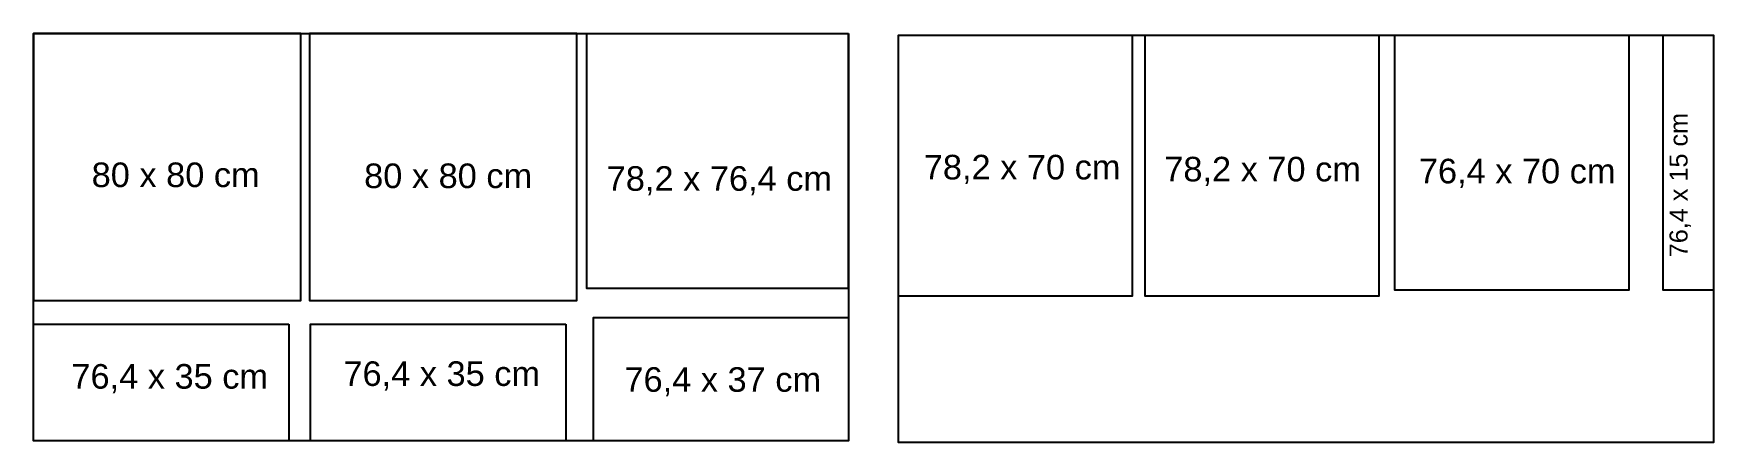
# Model space of a CAD drawing. Header units: centimetres. Extents: x 260 to 4503, y 155 to 4248.
# Drawn here: x 4000 to 4503, y 4126 to 4248 of the extents above; entities outside this region: 2.
import ezdxf

# ---------------------------------------------------------------- set-up
doc = ezdxf.new("R2010")
doc.units = ezdxf.units.CM
doc.styles.get("Standard").update_dxf_attribs({"font": 'arial.ttf'})
doc.dimstyles.new('ISO-25', dxfattribs={"dimscale": 0.1, "dimtxt": 50, "dimasz": 2.5, "dimexe": 1.25, "dimexo": 0.625, "dimtad": 1, "dimtxsty": 'Standard', "dimcen": 2.5, "dimadec": 0, "dimazin": 0, "dimtfac": 1, "dimtmove": 0, "dimatfit": 3, "dimfxl": 1, "dimarcsym": 0})

# ---------------------------------------------------------------- blocks, each defined once
blk = doc.blocks.new('*D3')
at = {"color": 0, "lineweight": -2, "transparency": 16777216}
for p, q in [((260.16, 194.76), (260.16, 201.62)), ((260.41, 201.5), (375.44, 201.5)), ((375.69, 194.76), (375.69, 201.62))]:
    blk.add_line(p, q, dxfattribs=at)
at = {"color": 0, "transparency": 16777216}
for points in [[(260.41, 201.54), (260.41, 201.46), (260.16, 201.5)], [(375.44, 201.54), (375.44, 201.46), (375.69, 201.5)]]:
    blk.add_solid(points, dxfattribs=at)
at = {"layer": 'Defpoints', "color": 0, "transparency": 16777216}
for p in [(375.69, 201.5), (260.16, 194.7), (375.69, 194.7)]:
    blk.add_point(p, dxfattribs=at)
at = {"color": 0, "transparency": 16777216, "insert": (317.92, 204.57), "char_height": 5, "attachment_point": 5}
blk.add_mtext('115,53', dxfattribs=at)

msp = doc.modelspace()

# ---------------------------------------------------------------- linework, layer by layer
for points in [[(3999.861, 4247.999), (3999.861, 4167.999), (4079.861, 4167.999), (4079.861, 4247.999)], [(4243.861, 4247.999), (4243.861, 4125.999), (3999.861, 4125.999), (3999.861, 4247.999)], [(4082.481, 4247.999), (4082.481, 4167.999), (4162.481, 4167.999), (4162.481, 4247.999)], [(4243.736, 4247.999), (4243.736, 4171.599), (4165.536, 4171.599), (4165.536, 4247.999)], [(4328.789, 4247.533), (4328.789, 4169.333), (4258.789, 4169.333), (4258.789, 4247.533)], [(4502.789, 4247.533), (4502.789, 4125.533), (4258.789, 4125.533), (4258.789, 4247.533)], [(4402.628, 4247.533), (4402.628, 4169.333), (4332.628, 4169.333), (4332.628, 4247.533)], [(4477.456, 4247.533), (4477.456, 4171.133), (4407.456, 4171.133), (4407.456, 4247.533)], [(4487.789, 4247.533), (4502.789, 4247.533), (4502.789, 4171.133), (4487.789, 4171.133)], [(4076.261, 4160.999), (4076.261, 4125.999), (3999.861, 4125.999), (3999.861, 4160.999)], [(4159.189, 4160.999), (4159.189, 4125.999), (4082.789, 4125.999), (4082.789, 4160.999)], [(4243.861, 4162.999), (4243.861, 4125.999), (4167.461, 4125.999), (4167.461, 4162.999)], [(260.155, 194.699), (375.686, 194.699), (375.686, 154.88), (260.155, 154.88)]]:
    msp.add_lwpolyline(points, close=True)

# ---------------------------------------------------------------- texts
at = {"insert": (4489.649, 4180.998), "char_height": 5.4056, "attachment_point": 1, "rotation": 90}
msp.add_mtext_dynamic_manual_height_columns('76,4 x 15 cm', width=828.72497, gutter_width=27.028, heights=[0], dxfattribs=at)
at = {"attachment_point": 1}
for s, insert, char_height in [('78,2 x 70 cm', (4266.38, 4211.677), 7.36245), ('78,2 x 70 cm', (4338.377, 4211.081), 7.36245), ('76,4 x 70 cm', (4414.604, 4210.5), 7.36245), ('80 x 80 cm', (4017.243, 4209.378), 7.3625), ('80 x 80 cm', (4098.824, 4209.081), 7.3625), ('78,2 x 76,4 cm', (4171.457, 4208.273), 7.36245), ('76,4 x 35 cm', (4092.623, 4149.817), 7.36245), ('76,4 x 35 cm', (4011.18, 4149), 7.36245), ('76,4 x 37 cm', (4176.76, 4148.061), 7.36245)]:
    msp.add_mtext_dynamic_manual_height_columns(s, width=1128.72733, gutter_width=36.812, heights=[0], dxfattribs=dict(at, insert=insert, char_height=char_height))

# ---------------------------------------------------------------- dimensions: what is measured, and where the dimension line sits
dim = msp.add_linear_dim(base=(375.686, 201.499), p1=(260.155, 194.699), p2=(375.686, 194.699), dimstyle='ISO-25', override={"dimscale": 0.1})
dim.commit()
dim.dimension.update_dxf_attribs({"geometry": '*D3', "text_midpoint": (317.921, 204.566)})

doc.saveas('drawing.dxf')
